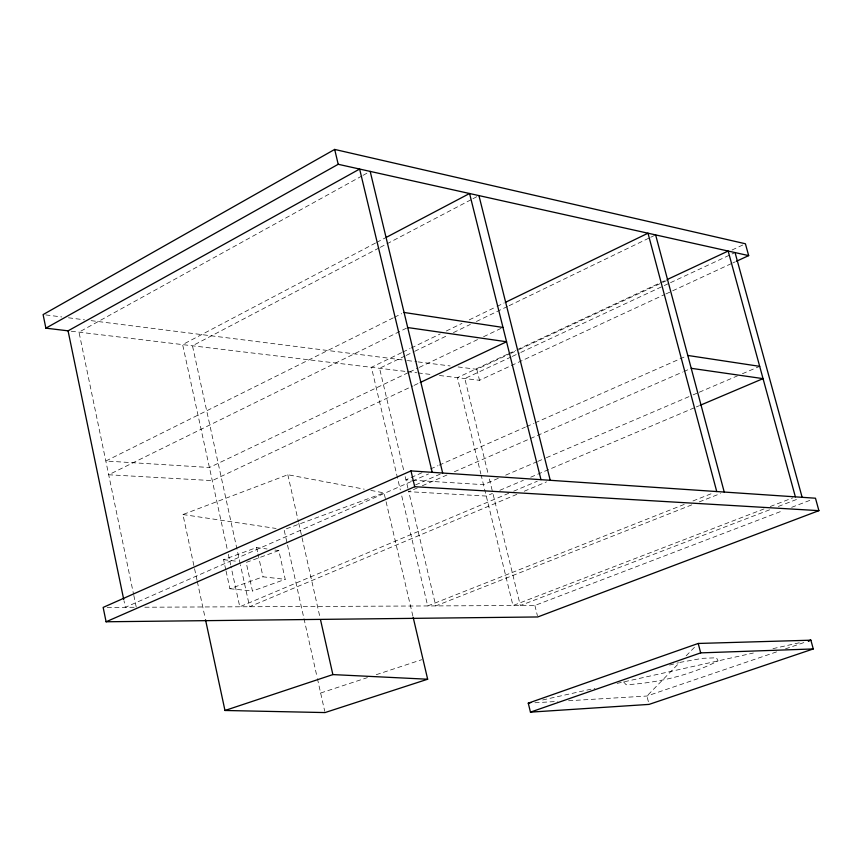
<?xml version="1.0" encoding="UTF-8"?>
<svg xmlns="http://www.w3.org/2000/svg" width="862" height="862" viewBox="0 0 862 862"><rect width="100%" height="100%" fill="white"/><g stroke="black" fill="none" stroke-linecap="round" stroke-linejoin="round"><path stroke-width="0.65" stroke-dasharray="4.31 3.23" d="M686.184 655.799L695.44 646.306M361.932 175.956L78.992 332.15L133.535 594.101M363.107 175.298L370.186 171.398M375.509 243.041L182.625 344.606L227.212 549.116M376.694 242.416L385.034 238.02M379.086 247.944L192.463 345.791L240.121 563.479M380.271 247.319L471.805 199.337M472.99 198.713L477.753 196.213M393.255 317.862L105.832 461.019L209.423 467.506L408.372 372.599M394.462 317.259L401.67 313.671M406.498 328.142L108.687 474.768L212.278 480.608L412.93 385.939M401.606 352.677L371.414 367.309L400.324 489.885M402.813 352.084L410.064 348.571M411.271 347.989L440.256 333.928M446.3 331.008L462 323.39M469.24 319.877L495.812 306.991M497.018 306.409L504.27 302.896M404.989 356.006L379.56 368.289L403.966 471.428M406.196 355.424L413.469 351.911M414.676 351.33L448.574 334.941M453.423 332.603L470.372 324.414M476.427 321.494L507.901 306.279M509.119 305.698L649.571 237.826M650.778 237.244L655.626 234.906M409.579 372.018L418.07 367.966M419.288 367.384L477.516 339.606M483.582 336.719L502.988 327.452M414.137 385.368L419.007 383.073M507.395 354.271L457.388 377.653L480.888 474.025M508.612 353.7L515.929 350.274M517.146 349.703L665.949 280.128M458.11 366.953L476.794 369.313L509.614 353.97M510.832 353.398L518.127 349.994M519.333 349.422L661.542 282.962M662.759 282.391L666.401 280.689M732.043 250.012L742.979 244.905M511.069 356.987L464.812 378.547L488.107 473.777M512.287 356.415L519.592 353.011M520.81 352.439L669.321 283.21M670.539 282.65L733.831 253.137M439.48 375.498L479.509 380.314L664.634 294.535M665.852 293.974L731.612 263.503M732.829 262.942L735.275 261.811M421.949 472.753L405.948 479.811L411.293 480.145M430.558 468.95L437.95 465.695M439.178 465.146L525.324 427.132M526.563 426.593L533.944 423.339M535.173 422.789L686.551 355.995M411.26 481.546L125.346 607.311L123.988 600.728M412.499 481.007L428.511 473.96M415.592 484.897L440.202 474.111M417.391 487.914L408.76 491.685L486.265 496.059L492.439 493.441M422.326 485.759L446.99 474.984M454.393 471.751L682.575 372.082M683.814 371.544L689.977 368.85M498.279 478.324L483.485 484.67L412.629 480.231M505.682 475.156L536.509 461.957M537.737 461.429L545.14 458.261M546.368 457.722L691.874 395.399M693.102 394.871L698.037 392.76M699.265 392.232L737.495 375.854M742.419 373.742L759.681 366.35M499.852 490.295L523.331 480.339M530.744 477.192L695.084 407.467M696.324 406.939L698.791 405.894M508.752 493.279L239.787 606.794L230.93 566.151M513.709 491.189L537.263 481.244M516.834 494.357L249.592 606.751L240.412 564.782M524.258 491.232L546.519 481.869M684.202 504.421L427.692 605.943L401.552 495.1M692.962 500.962L711.732 493.527M691.766 504.873L435.784 605.9L408.599 491.017M699.254 501.91L720.481 493.538M764.001 508.936L512.976 605.555L481.212 475.328M770.272 506.522L792.868 497.827M769.572 509.819L520.336 605.523L492.892 493.333M778.343 506.457L798.384 498.764M144.848 607.225L534.893 605.458L782.911 510.67M791.672 507.319L810.463 500.132M197.042 580.288L182.938 514.528L287.833 474.736L364.249 489.163M412.866 616.061L384.021 492.892L284.072 529.645L317.13 677.338M225.779 569.76L223.581 559.653L256.574 547.575L267.037 548.975M278.814 550.559L246.166 562.433L252.447 591.041L285.225 579.35L278.814 550.559L274.881 550.031M226.059 571.021L229.906 588.703L263.029 576.807L285.225 579.35M776.576 651.887L646.931 696.033L568.263 700.763M785.465 648.86L804.537 642.362M320.642 693.016L367.395 677.618M376.241 674.698L421.723 659.71M669.602 665.065L678.448 662.759M542.64 699.966L594.888 688.329M617.095 683.383L753.356 653.019M772.966 648.644L801.735 642.244M534.936 702.767L557.595 701.409M107.179 607.398L135.065 607.268M229.906 588.703L252.447 591.041M71.234 331.213L406.121 371.49M407.457 371.651L416.799 372.772M418.135 372.934L431.474 374.539M223.581 559.653L238.203 561.453M45.772 314.921L61.784 316.947M68.454 317.787L84.465 319.813M91.135 320.653L406.067 360.381M407.403 360.553L416.745 361.728M418.081 361.9L450.104 365.941M182.938 514.528L276.088 528.46M370.843 490.403L384.021 492.892M623.625 681.917L626.168 684.751C657.749 682.855 689.859 675.452 718.046 660.885L716.484 657.781L702.498 658.32L679.709 662.436L646.931 696.033L648.45 702.002M476.794 369.313L479.509 380.314M534.893 605.458L537.403 615.694M489.39 478.992L492.579 492.03M405.205 476.654L408.286 489.713M287.833 474.736L298.424 521.758M298.726 523.062L319.921 617.117M317.421 678.642L324.726 711.269M256.574 547.575L257.695 552.661M257.975 553.932L263.029 576.807M228.355 554.352L230.639 564.847M197.333 581.602L205.231 618.42M133.815 595.416L136.271 607.268"/><path stroke-width="1.29" d="M736.493 261.24L748.669 255.605L745.404 243.763L334.682 149.428L43.1 314.587L45.88 328.163L68.561 330.889M45.88 328.163L338.206 164.286L748.669 255.605M386.219 237.395L469.564 193.508L540.98 479.681M505.477 302.314L647.998 233.203L716.742 491.545M420.225 382.502L506.565 341.761L407.704 327.549M667.166 279.557L728.153 251.036L795.378 496.857M410.969 470.9L103.149 607.408L106.091 621.771L537.726 616.966L818.9 510.649L815.474 498.214L410.969 470.9L414.719 486.718L818.9 510.649M106.091 621.771L414.719 486.718M700.03 405.366L763.042 378.633L691.216 368.311M528.266 703.166L698.22 643.461L810.894 640.197L813.265 648.946L649.054 704.394L530.453 712.141L528.266 703.166L530.884 702.584M530.453 712.141L700.677 652.879L813.265 648.946M808.351 641.069L810.894 640.197L808.276 640.778M205.512 619.735L224.971 710.482L332.872 674.59L427.66 679.224L413.167 617.364M427.66 679.224L325.017 712.572L224.971 710.482M404.073 312.475L502.988 327.452M687.779 355.456L759.681 366.35M735.049 252.577L802.134 497.32M655.626 234.906L724.231 492.051M698.22 643.461L700.677 652.879M478.938 195.599L550.236 480.306M370.186 171.398L442.659 473.033M432.218 472.333L359.637 169.049L68.066 330.836L123.708 599.413M334.682 149.428L338.206 164.286M320.513 619.735L332.872 674.59"/></g></svg>
